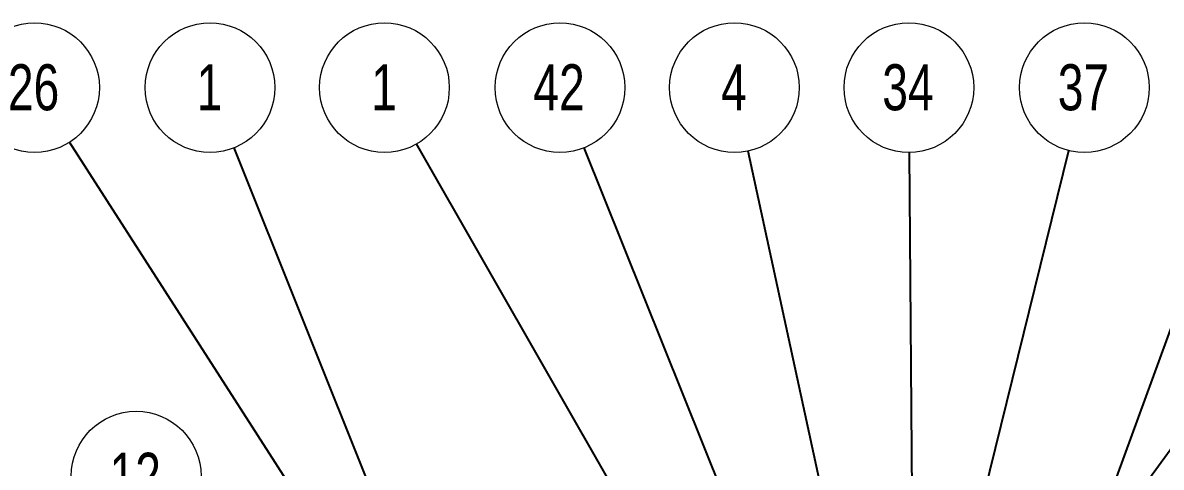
# Model space of a CAD drawing. Header units: millimetres. Extents: x 2 to 418, y 2 to 295.
# Drawn here: x 144.4 to 230.9, y 109.9 to 143.7 of the extents above; entities that cross this region are included whole.
import ezdxf

# ---------------------------------------------------------------- set-up
doc = ezdxf.new("R2010")
doc.units = ezdxf.units.MM
doc.styles.add('SLDTEXTSTYLE0', font='TXT', dxfattribs={"width": 0.75})
doc.dimstyles.new('SLDDIMSTYLE0', dxfattribs={"dimtxt": 0.18, "dimasz": 0.762, "dimexe": 0, "dimexo": 0.0625, "dimgap": 0, "dimtad": 0, "dimtih": 1, "dimtoh": 1, "dimdec": 0, "dimrnd": 1e-09, "dimzin": 0, "dimdsep": 46, "dimtxsty": 'Standard', "dimblk1": 'DOT', "dimblk2": 'DOT', "dimsah": 1, "dimcen": 0.09, "dimadec": 0, "dimazin": 0, "dimtfac": 0.762, "dimtdec": 0, "dimtofl": 0, "dimtmove": 0, "dimatfit": 3, "dimldrblk": 'DOT', "dimfxl": 1, "dimfrac": 2, "dimtolj": 1, "dimtzin": 0, "dimarcsym": 0})
doc.dimstyles.new('SLDDIMSTYLE1', dxfattribs={"dimtxt": 0.18, "dimasz": 3.556, "dimexe": 0, "dimexo": 0.0625, "dimgap": 0, "dimtad": 0, "dimtih": 1, "dimtoh": 1, "dimdec": 0, "dimrnd": 1e-09, "dimzin": 0, "dimdsep": 46, "dimtxsty": 'Standard', "dimsah": 1, "dimcen": 0.09, "dimadec": 0, "dimazin": 0, "dimtfac": 3.556, "dimtdec": 0, "dimtofl": 0, "dimtmove": 0, "dimatfit": 3, "dimfxl": 1, "dimfrac": 2, "dimtolj": 1, "dimtzin": 0, "dimarcsym": 0})

# ---------------------------------------------------------------- blocks, each defined once
blk = doc.blocks.new('SW_NOTE_25')
at = {"color": 0, "linetype": 'Continuous', "lineweight": 0}
blk.add_circle((-1.835, 4.576), 4.931, dxfattribs=at)
at = {"color": 0, "linetype": 'Continuous', "lineweight": 0, "insert": (-1.871, 6.353), "char_height": 3.5, "attachment_point": 2, "style": 'SLDTEXTSTYLE0'}
blk.add_mtext('1', dxfattribs=at)
blk = doc.blocks.new('_Dot')
at = {"color": 0, "linetype": 'ByBlock', "lineweight": -2}
blk.add_line((-0.5, 0), (-1, 0), dxfattribs=at)
at = {"color": 0, "linetype": 'ByBlock', "const_width": 0.5}
blk.add_lwpolyline([(-0.25, 0, 1), (0.25, 0, 1)], format="xyb", close=True, dxfattribs=at)
blk = doc.blocks.new('SW_NOTE_26')
at = {"color": 0, "linetype": 'Continuous', "lineweight": 0}
blk.add_circle((-2.447, 4.281), 4.931, dxfattribs=at)
at = {"color": 0, "linetype": 'Continuous', "lineweight": 0, "insert": (-2.483, 6.057), "char_height": 3.5, "attachment_point": 2, "style": 'SLDTEXTSTYLE0'}
blk.add_mtext('1', dxfattribs=at)
blk = doc.blocks.new('SW_NOTE_27')
at = {"color": 0, "linetype": 'Continuous', "lineweight": 0}
blk.add_circle((-1.045, 4.819), 4.931, dxfattribs=at)
at = {"color": 0, "linetype": 'Continuous', "lineweight": 0, "insert": (-1.081, 6.595), "char_height": 3.5, "attachment_point": 2, "style": 'SLDTEXTSTYLE0'}
blk.add_mtext('4', dxfattribs=at)
blk = doc.blocks.new('SW_NOTE_28')
at = {"color": 0, "linetype": 'Continuous', "lineweight": 0}
blk.add_circle((-3.504, 3.469), 4.931, dxfattribs=at)
at = {"color": 0, "linetype": 'Continuous', "lineweight": 0, "insert": (-3.574, 5.246), "char_height": 3.5, "attachment_point": 2, "style": 'SLDTEXTSTYLE0'}
blk.add_mtext('12', dxfattribs=at)
blk = doc.blocks.new('SW_NOTE_35')
at = {"color": 0, "linetype": 'Continuous', "lineweight": 0}
blk.add_circle((-2.665, 4.148), 4.931, dxfattribs=at)
at = {"color": 0, "linetype": 'Continuous', "lineweight": 0, "insert": (-2.736, 5.925), "char_height": 3.5, "attachment_point": 2, "style": 'SLDTEXTSTYLE0'}
blk.add_mtext('26', dxfattribs=at)
blk = doc.blocks.new('SW_NOTE_38')
at = {"color": 0, "linetype": 'Continuous', "lineweight": 0}
blk.add_circle((1.18, 4.788), 4.931, dxfattribs=at)
at = {"color": 0, "linetype": 'Continuous', "lineweight": 0, "insert": (1.109, 6.564), "char_height": 3.5, "attachment_point": 2, "style": 'SLDTEXTSTYLE0'}
blk.add_mtext('37', dxfattribs=at)
blk = doc.blocks.new('SW_NOTE_49')
at = {"color": 0, "linetype": 'Continuous', "lineweight": 0}
blk.add_circle((-0.041, 4.931), 4.931, dxfattribs=at)
at = {"color": 0, "linetype": 'Continuous', "lineweight": 0, "insert": (-0.112, 6.707), "char_height": 3.5, "attachment_point": 2, "style": 'SLDTEXTSTYLE0'}
blk.add_mtext('34', dxfattribs=at)
blk = doc.blocks.new('SW_NOTE_50')
at = {"color": 0, "linetype": 'Continuous', "lineweight": 0}
blk.add_circle((-1.838, 4.575), 4.931, dxfattribs=at)
at = {"color": 0, "linetype": 'Continuous', "lineweight": 0, "insert": (-1.909, 6.352), "char_height": 3.5, "attachment_point": 2, "style": 'SLDTEXTSTYLE0'}
blk.add_mtext('42', dxfattribs=at)

msp = doc.modelspace()

# ---------------------------------------------------------------- block references
at = {"color": 7, "linetype": 'Continuous', "lineweight": 0}
for name, p in [('SW_NOTE_35', (147.946, 134.582)), ('SW_NOTE_25', (160.46, 134.154)), ('SW_NOTE_26', (174.335, 134.45)), ('SW_NOTE_50', (187.07, 134.155)), ('SW_NOTE_27', (199.54, 133.912)), ('SW_NOTE_49', (211.799, 133.8)), ('SW_NOTE_38', (223.922, 133.943)), ('SW_NOTE_28', (156.514, 105.725))]:
    msp.add_blockref(name, p, dxfattribs=at)

# ---------------------------------------------------------------- leaders
for points, dimstyle in [([(177.244, 88.98), (147.946, 134.582)], 'SLDDIMSTYLE1'), ([(207.111, 77.121), (174.335, 134.45)], 'SLDDIMSTYLE0'), ([(220.857, 96.39), (248.729, 134.742)], 'SLDDIMSTYLE1'), ([(180.58, 83.982), (160.46, 134.154)], 'SLDDIMSTYLE0'), ([(207.085, 84.344), (187.07, 134.155)], 'SLDDIMSTYLE1'), ([(210.3, 84.317), (199.54, 133.912)], 'SLDDIMSTYLE0'), ([(212.201, 85.51), (211.799, 133.8)], 'SLDDIMSTYLE0'), ([(214.643, 96.289), (223.922, 133.943)], 'SLDDIMSTYLE0'), ([(215.869, 77.138), (236.673, 134.099)], 'SLDDIMSTYLE0')]:
    msp.add_leader(points, dimstyle=dimstyle, dxfattribs=at)

doc.saveas('drawing.dxf')
